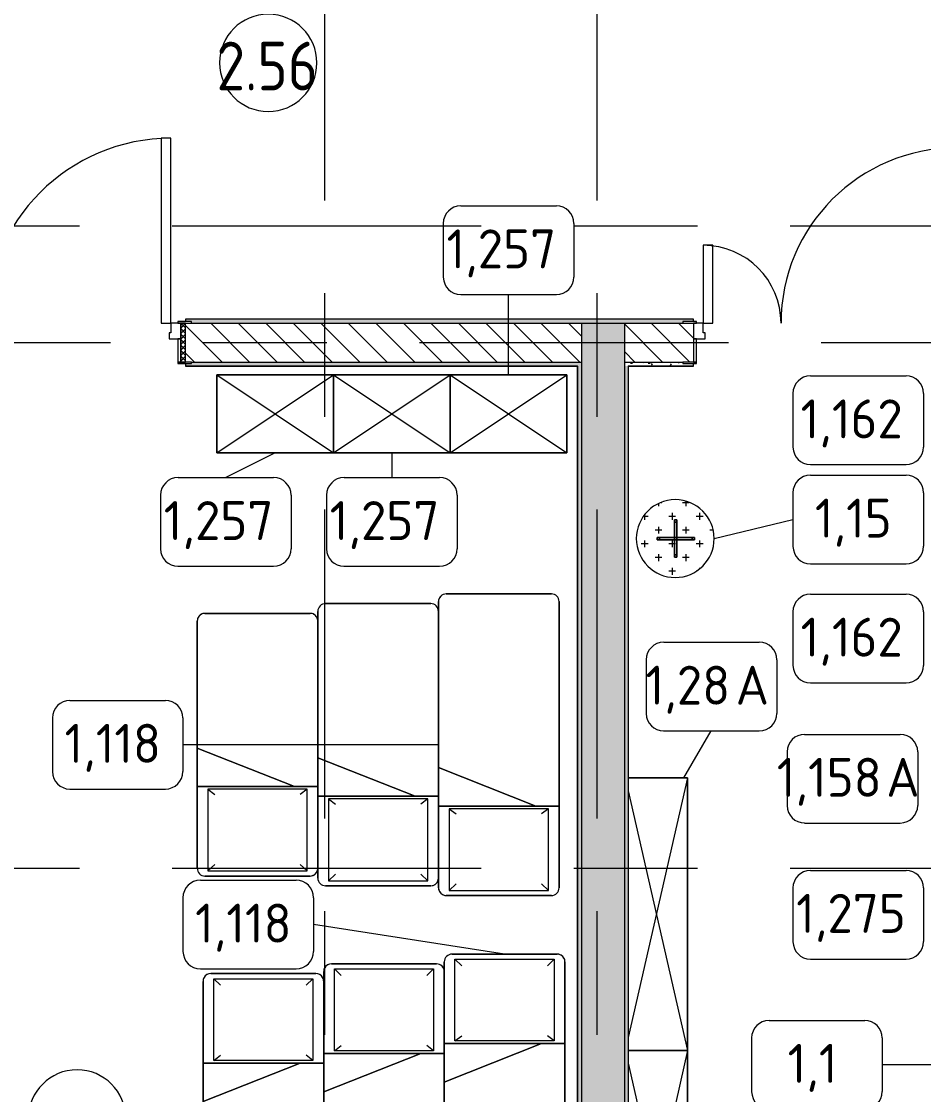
# Model space of a CAD drawing. Header units: millimetres. Extents: x 81566 to 292854, y -8553 to 29000.
# Drawn here: x 104252 to 108887, y 6636 to 12150 of the extents above; entities that cross this region are included whole.
import ezdxf

# ---------------------------------------------------------------- set-up
doc = ezdxf.new("R2010")
doc.units = ezdxf.units.MM
doc.linetypes.add('Осевая', pattern=[3175, 635, -476.25, 1587.5, -476.25])
for name, color, linetype, lineweight in [('A-AREA-IDEN', 7, 'Continuous', 9), ('A-DOOR', 7, 'Continuous', 9), ('A-DOOR-FRAM-2', 7, 'Continuous', 9), ('A-WALL', 7, 'Continuous', 9), ('I-FURN', 7, 'Continuous', 9), ('I-FURN-IDEN', 7, 'Continuous', 9), ('I-WALL', 7, 'Continuous', 9), ('Оси-2', 7, 'Осевая', 9)]:
    doc.layers.add(name, color=color, linetype=linetype, lineweight=lineweight)
for name, color, linetype, lineweight, true_color in [('A-DOOR-1', 7, 'Continuous', 9, 0xc0c0c0), ('A-DOOR-FRAM-1', 7, 'Continuous', 9, 0xc0c0c0), ('A-WALL-1', 9, 'Continuous', 9, 0x808080), ('A-WALL-FNSH-1', 9, 'Continuous', 9, 0x808080), ('I-FURN-1', 9, 'Continuous', 9, 0x808080)]:
    doc.layers.add(name, color=color, linetype=linetype, lineweight=lineweight, true_color=true_color)
doc.styles.add('GOST Common', font='GOST_Common.ttf', dxfattribs={"height": 200})
doc.styles.add('GOST Common_1', font='GOST_Common.ttf', dxfattribs={"width": 0.9, "height": 250})
pattern_1 = [(135, (0, 0), (-70.71068, -70.71068), [])]
pattern_2 = [(0, (0, 0), (121.92, 30.48), [10.058, -81.382, 10.058, -81.382, -487.68]), (0, (0, 0), (121.92, 30.48), [-182.88, 10.058, -172.822, 10.058, -81.382, -213.36]), (0, (0, 0), (121.92, 30.48), [-457.2, 10.058, -50.902, 10.058, -142.342]), (120, (45.72, 15.24), (-87.356454, 90.345817), [10.058, -81.382, 10.058, -81.382, -487.68]), (120, (45.72, 15.24), (-87.356454, 90.345817), [-182.88, 10.058, -172.822, 10.058, -81.382, -213.36]), (120, (45.72, 15.24), (-87.356454, 90.345817), [-457.2, 10.058, -50.902, 10.058, -142.342]), (240, (60.96, 76.2), (-34.563546, -120.825817), [10.058, -81.382, 10.058, -81.382, -487.68]), (240, (60.96, 76.2), (-34.563546, -120.825817), [-182.88, 10.058, -172.822, 10.058, -81.382, -213.36]), (240, (60.96, 76.2), (-34.563546, -120.825817), [-457.2, 10.058, -50.902, 10.058, -142.342])]

# ---------------------------------------------------------------- blocks, each defined once
blk = doc.blocks.new('110_Дверь_СКБ_2Ст - Д-2а_л_ Из коридора на лестницу-32216062-План расстановки мебели и оборудования 2 этажа в осях 23-33')
at = {"layer": 'A-DOOR-1'}
for p, q in [((662.5, 1000), (612.5, 1000)), ((612.5, 1000), (612.5, 100)), ((662.5, 100), (662.5, 1000)), ((-637.5, 500), (-637.5, 100)), ((-587.5, 500), (-637.5, 500)), ((-587.5, 100), (-587.5, 500)), ((-637.5, 100), (-587.5, 100)), ((612.5, 100), (662.5, 100))]:
    blk.add_line(p, q, dxfattribs=at)
for centre, radius, start, end in [((662.5, 100), 900, 90, 180), ((-637.5, 100), 400, 360, 90)]:
    blk.add_arc(centre, radius, start, end, dxfattribs=at)
at = {"layer": 'A-DOOR-FRAM-1'}
for p, q in [((-672.5, 108), (-742.5, 108)), ((-742.5, 108), (-742.5, 100)), ((-742.5, 100), (-672.5, 100)), ((-637.5, 100), (-687.5, 100)), ((-687.5, 100), (-687.5, 20)), ((-672.5, 100), (-672.5, 108)), ((-637.5, 50), (-637.5, 100)), ((662.5, 100), (662.5, 50)), ((712.5, 100), (662.5, 100)), ((767.5, 108), (697.5, 108)), ((697.5, 108), (697.5, 100)), ((697.5, 100), (767.5, 100)), ((712.5, 20), (712.5, 100)), ((767.5, 100), (767.5, 108)), ((-687.5, 20), (-627.5, 20)), ((-672.5, 20), (-687.5, 20)), ((-687.5, 20), (-687.5, -100)), ((-672.5, -100), (-672.5, 20)), ((-627.5, 50), (-637.5, 50)), ((-627.5, 20), (-627.5, 50)), ((662.5, 50), (652.5, 50)), ((652.5, 50), (652.5, 20)), ((652.5, 20), (712.5, 20)), ((712.5, 20), (697.5, 20)), ((697.5, 20), (697.5, -100)), ((712.5, -100), (712.5, 20)), ((-672.5, -100), (-742.5, -100)), ((-742.5, -100), (-742.5, -108)), ((-742.5, -108), (-672.5, -108)), ((-687.5, -100), (-672.5, -100)), ((-672.5, -108), (-672.5, -100)), ((697.5, -100), (712.5, -100)), ((767.5, -100), (697.5, -100)), ((697.5, -100), (697.5, -108)), ((697.5, -108), (767.5, -108)), ((767.5, -108), (767.5, -100))]:
    blk.add_line(p, q, dxfattribs=at)
blk = doc.blocks.new('110_Дверь_СКБ_2Ст - Д-6_л__ ДОО_Дв_1450x2100h_Дверь из раздевальной в коридор-25835678-План расстановки мебели и оборудования 2 этажа в осях 23-33')
at = {"layer": 'A-DOOR'}
h = blk.add_hatch(dxfattribs=at)
h.set_pattern_fill('FP_17', color=256, style=0, pattern_type=2)
h.set_pattern_definition([(135, (1576.41, 164.685), (-14.14214, -14.14214), []), (225, (1576.41, 164.685), (14.14214, -14.14214), [])])
h.paths.add_polyline_path([(737.5, -100), (737.5, 100), (712.5, 100), (712.5, -100)])
at = {"layer": 'A-DOOR-FRAM-2'}
h = blk.add_hatch(dxfattribs=at)
h.set_pattern_fill('FP_18', color=256, style=0, pattern_type=2)
h.set_pattern_definition([(45, (-546.384, 164.685), (-14.1421, 14.1421), []), (135, (-546.384, 164.685), (-14.1421, -14.1421), [])])
h.paths.add_polyline_path([(-687.5, -100), (-687.5, 100), (-712.5, 100), (-712.5, -100)])
at = {"layer": 'A-DOOR-1'}
for p, q in [((662.5, 1050), (612.5, 1050)), ((612.5, 1050), (612.5, 100)), ((662.5, 100), (662.5, 1050)), ((-637.5, 450), (-637.5, 100)), ((-587.5, 450), (-637.5, 450)), ((-587.5, 100), (-587.5, 450)), ((-637.5, 100), (-587.5, 100)), ((612.5, 100), (662.5, 100))]:
    blk.add_line(p, q, dxfattribs=at)
for centre, radius, start, end in [((662.5, 100), 950, 90, 180), ((-637.5, 100), 350, 360, 90)]:
    blk.add_arc(centre, radius, start, end, dxfattribs=at)
at = {"layer": 'A-DOOR-FRAM-1'}
for p, q in [((-672.5, 108), (-742.5, 108)), ((-742.5, 108), (-742.5, 100)), ((-742.5, 100), (-672.5, 100)), ((-687.5, 100), (-712.5, 100)), ((-712.5, 100), (-712.5, -100)), ((-637.5, 100), (-687.5, 100)), ((-687.5, 100), (-687.5, 20)), ((-687.5, -100), (-687.5, 100)), ((-672.5, 100), (-672.5, 108)), ((-637.5, 50), (-637.5, 100)), ((662.5, 100), (662.5, 50)), ((712.5, 100), (662.5, 100)), ((767.5, 108), (697.5, 108)), ((697.5, 108), (697.5, 100)), ((697.5, 100), (767.5, 100)), ((712.5, 20), (712.5, 100)), ((737.5, 100), (712.5, 100)), ((712.5, 100), (712.5, -100)), ((737.5, -100), (737.5, 100)), ((767.5, 100), (767.5, 108)), ((-687.5, 20), (-627.5, 20)), ((-672.5, 20), (-687.5, 20)), ((-687.5, 20), (-687.5, -100)), ((-672.5, -100), (-672.5, 20)), ((-627.5, 50), (-637.5, 50)), ((-627.5, 20), (-627.5, 50)), ((662.5, 50), (652.5, 50)), ((652.5, 50), (652.5, 20)), ((652.5, 20), (712.5, 20)), ((712.5, 20), (697.5, 20)), ((697.5, 20), (697.5, -100)), ((712.5, -100), (712.5, 20)), ((-672.5, -100), (-742.5, -100)), ((-742.5, -100), (-742.5, -108)), ((-742.5, -108), (-672.5, -108)), ((-712.5, -100), (-687.5, -100)), ((-687.5, -100), (-672.5, -100)), ((-672.5, -108), (-672.5, -100)), ((697.5, -100), (712.5, -100)), ((767.5, -100), (697.5, -100)), ((697.5, -100), (697.5, -108)), ((697.5, -108), (767.5, -108)), ((712.5, -100), (737.5, -100)), ((767.5, -108), (767.5, -100))]:
    blk.add_line(p, q, dxfattribs=at)
blk = doc.blocks.new('Bed - Small Sizes - 1_118-25586206-План расстановки мебели и оборудования 2 этажа в осях 23-33')
at = {"layer": 'I-FURN-1'}
for p, q in [((247.3, 1550), (-292.7, 1550)), ((-292.7, 1550), (247.3, 1550)), ((-332.7, 1510), (-332.7, 460)), ((-332.7, 460), (-332.7, 1510)), ((287.3, 657.7), (287.3, 1510)), ((287.3, 1510), (287.3, 1460)), ((287.3, 1460), (287.3, 657.7)), ((287.3, 657.7), (-212.7, 460)), ((-212.7, 460), (287.3, 657.7)), ((-212.7, 460), (287.3, 657.7)), ((287.3, 460), (287.3, 657.7)), ((287.3, 657.7), (287.3, 510)), ((287.3, 510), (287.3, 657.7)), ((287.3, 657.7), (287.3, 510)), ((287.3, 510), (287.3, 460)), ((287.3, 90), (287.3, 510)), ((287.3, 510), (287.3, 90)), ((-212.7, 460), (-332.7, 460)), ((-332.7, 460), (-332.7, 40)), ((-332.7, 40), (-332.7, 460)), ((-332.7, 460), (-212.7, 460)), ((-332.7, 460), (-332.7, 40)), ((-332.7, 40), (-332.7, 460)), ((-332.7, 460), (-212.7, 460)), ((-277.5, 446.2), (-242.7, 420)), ((-277.5, 26.2), (-277.5, 446.2)), ((-277.5, 446.2), (232.5, 446.2)), ((-277.5, 446.2), (232.5, 446.2)), ((-277.5, 26.2), (-277.5, 446.2)), ((287.3, 460), (-212.7, 460)), ((-212.7, 460), (287.3, 460)), ((-212.7, 460), (287.3, 460)), ((287.3, 460), (-212.7, 460)), ((-212.7, 460), (287.3, 460)), ((232.5, 446.2), (197.3, 420)), ((232.5, 446.2), (232.5, 26.2)), ((232.5, 446.2), (232.5, 26.2)), ((287.3, 40), (287.3, 460)), ((287.3, 460), (287.3, 90)), ((-277.5, 26.2), (-242.7, 60)), ((232.5, 26.2), (197.3, 60)), ((287.3, 90), (287.3, 40)), ((287.3, 40), (287.3, 90)), ((287.3, 90), (287.3, 40)), ((-292.7, 0), (247.3, 0)), ((247.3, 0), (-292.7, 0)), ((232.5, 26.2), (-277.5, 26.2)), ((232.5, 26.2), (-277.5, 26.2)), ((-292.7, 0), (247.3, 0)), ((247.3, 0), (-292.7, 0))]:
    blk.add_line(p, q, dxfattribs=at)
for centre, start, end in [((-292.7, 1510), 90, 180), ((-292.7, 1510), 90, 180), ((247.3, 1510), 360, 90), ((247.3, 1510), 0, 90), ((-292.7, 40), 180, 270), ((-292.7, 40), 180, 270), ((-292.7, 40), 180, 270), ((-292.7, 40), 180, 210), ((-292.7, 40), 210, 270), ((247.3, 40), 270, 360), ((247.3, 40), 270, 0), ((247.3, 40), 270, 360), ((247.3, 40), 270, 315), ((247.3, 40), 315, 360)]:
    blk.add_arc(centre, 40, start, end, dxfattribs=at)
blk = doc.blocks.new('Bed - Small Sizes - Single 5-25586207-План расстановки мебели и оборудования 2 этажа в осях 23-33')
at = {"layer": 'I-FURN-1'}
for p, q in [((247.3, 1450), (-292.7, 1450)), ((-292.7, 1450), (247.3, 1450)), ((-332.7, 1410), (-332.7, 607.7)), ((-332.7, 607.7), (-332.7, 1410)), ((287.3, 657.7), (287.3, 1410)), ((287.3, 1410), (287.3, 1360)), ((287.3, 1360), (287.3, 657.7)), ((-332.7, 607.7), (-332.7, 460)), ((-332.7, 460), (-332.7, 607.7)), ((287.3, 657.7), (-212.7, 460)), ((-212.7, 460), (287.3, 657.7)), ((-212.7, 460), (287.3, 657.7)), ((287.3, 460), (287.3, 657.7)), ((287.3, 657.7), (287.3, 510)), ((287.3, 510), (287.3, 657.7)), ((287.3, 657.7), (287.3, 510)), ((287.3, 510), (287.3, 460)), ((287.3, 90), (287.3, 510)), ((287.3, 510), (287.3, 90)), ((-212.7, 460), (-332.7, 460)), ((-332.7, 460), (-332.7, 410)), ((-332.7, 40), (-332.7, 460)), ((-332.7, 460), (-212.7, 460)), ((-332.7, 460), (-332.7, 40)), ((-332.7, 40), (-332.7, 460)), ((-332.7, 460), (-212.7, 460)), ((-277.5, 446.2), (-242.7, 420)), ((-277.5, 26.2), (-277.5, 446.2)), ((-277.5, 446.2), (232.5, 446.2)), ((-277.5, 446.2), (232.5, 446.2)), ((-277.5, 26.2), (-277.5, 446.2)), ((287.3, 460), (-212.7, 460)), ((-212.7, 460), (287.3, 460)), ((-212.7, 460), (287.3, 460)), ((287.3, 460), (-212.7, 460)), ((-212.7, 460), (287.3, 460)), ((232.5, 446.2), (197.3, 420)), ((232.5, 446.2), (232.5, 26.2)), ((232.5, 446.2), (232.5, 26.2)), ((287.3, 40), (287.3, 460)), ((287.3, 460), (287.3, 90)), ((-332.7, 410), (-332.7, 40)), ((-277.5, 26.2), (-242.7, 60)), ((232.5, 26.2), (197.3, 60)), ((287.3, 90), (287.3, 40)), ((287.3, 40), (287.3, 90)), ((287.3, 90), (287.3, 40)), ((-292.7, 0), (247.3, 0)), ((247.3, 0), (-292.7, 0)), ((232.5, 26.2), (-277.5, 26.2)), ((232.5, 26.2), (-277.5, 26.2)), ((-292.7, 0), (247.3, 0)), ((247.3, 0), (-292.7, 0))]:
    blk.add_line(p, q, dxfattribs=at)
for centre, start, end in [((-292.7, 1410), 90, 180), ((-292.7, 1410), 90, 165), ((247.3, 1410), 360, 90), ((247.3, 1410), 0, 90), ((-292.7, 1410), 165, 180), ((-292.7, 40), 180, 270), ((-292.7, 40), 180, 270), ((-292.7, 40), 180, 270), ((-292.7, 40), 180, 225), ((-292.7, 40), 225, 270), ((247.3, 40), 270, 360), ((247.3, 40), 270, 0), ((247.3, 40), 270, 360), ((247.3, 40), 270, 330), ((247.3, 40), 330, 360)]:
    blk.add_arc(centre, 40, start, end, dxfattribs=at)
blk = doc.blocks.new('Bed - Small Sizes - Single 6-25586208-План расстановки мебели и оборудования 2 этажа в осях 23-33')
at = {"layer": 'I-FURN-1'}
for p, q in [((247.3, 1350), (-292.7, 1350)), ((-292.7, 1350), (247.3, 1350)), ((-332.7, 1310), (-332.7, 607.7)), ((-332.7, 607.7), (-332.7, 1310)), ((287.3, 657.7), (287.3, 1310)), ((287.3, 1310), (287.3, 657.7)), ((-332.7, 607.7), (-332.7, 460)), ((-332.7, 460), (-332.7, 607.7)), ((287.3, 657.7), (-212.7, 460)), ((-212.7, 460), (287.3, 657.7)), ((-212.7, 460), (287.3, 657.7)), ((287.3, 460), (287.3, 657.7)), ((287.3, 657.7), (287.3, 460)), ((287.3, 40), (287.3, 657.7)), ((287.3, 657.7), (287.3, 40)), ((-212.7, 460), (-332.7, 460)), ((-332.7, 460), (-332.7, 410)), ((-332.7, 40), (-332.7, 460)), ((-332.7, 460), (-212.7, 460)), ((-332.7, 460), (-332.7, 40)), ((-332.7, 40), (-332.7, 460)), ((-332.7, 460), (-212.7, 460)), ((-277.5, 446.2), (-242.7, 420)), ((-277.5, 26.2), (-277.5, 446.2)), ((-277.5, 446.2), (232.5, 446.2)), ((-277.5, 446.2), (232.5, 446.2)), ((-277.5, 26.2), (-277.5, 446.2)), ((287.3, 460), (-212.7, 460)), ((-212.7, 460), (287.3, 460)), ((-212.7, 460), (287.3, 460)), ((287.3, 460), (-212.7, 460)), ((-212.7, 460), (287.3, 460)), ((232.5, 446.2), (197.3, 420)), ((232.5, 446.2), (232.5, 26.2)), ((232.5, 446.2), (232.5, 26.2)), ((287.3, 40), (287.3, 460)), ((287.3, 460), (287.3, 40)), ((-332.7, 410), (-332.7, 40)), ((-277.5, 26.2), (-242.7, 60)), ((232.5, 26.2), (197.3, 60)), ((-292.7, 0), (247.3, 0)), ((247.3, 0), (-292.7, 0)), ((232.5, 26.2), (-277.5, 26.2)), ((213.2, 26.2), (-277.5, 26.2)), ((232.5, 26.2), (214.3, 26.2)), ((-292.7, 0), (247.3, 0)), ((247.3, 0), (-292.7, 0))]:
    blk.add_line(p, q, dxfattribs=at)
for centre, start, end in [((-292.7, 1310), 90, 180), ((-292.7, 1310), 120, 180), ((-292.7, 1310), 90, 120), ((247.3, 1310), 360, 90), ((247.3, 1310), 360, 90), ((-292.7, 40), 180, 270), ((-292.7, 40), 180, 210), ((-292.7, 40), 180, 270), ((-292.7, 40), 180, 225), ((-292.7, 40), 210, 270), ((-292.7, 40), 225, 270), ((247.3, 40), 270, 360), ((247.3, 40), 270, 0), ((247.3, 40), 270, 360), ((247.3, 40), 270, 330), ((247.3, 40), 330, 360)]:
    blk.add_arc(centre, 40, start, end, dxfattribs=at)
blk = doc.blocks.new('Шкаф параметрический - 1_257-25586514-План расстановки мебели и оборудования 2 этажа в осях 23-33')
at = {"layer": 'I-FURN-1'}
for p, q in [((0, 0), (600, 400)), ((0, 400), (600, 0)), ((600, 400), (0, 400)), ((0, 400), (0, 0)), ((0, 0), (0, 400)), ((0, 400), (600, 400)), ((600, 0), (600, 400)), ((600, 400), (600, 0)), ((0, 0), (600, 0)), ((600, 0), (0, 0))]:
    blk.add_line(p, q, dxfattribs=at)
blk = doc.blocks.new('Bed - Small Sizes - 1_118-25585773-План расстановки мебели и оборудования 2 этажа в осях 23-33')
at = {"layer": 'I-FURN-1'}
for p, q in [((247.3, 0), (-292.7, 0)), ((-292.7, 0), (247.3, 0)), ((247.3, 0), (-292.7, 0)), ((-292.7, 0), (247.3, 0)), ((-332.7, -40), (-332.7, -460)), ((-332.7, -460), (-332.7, -40)), ((-332.7, -40), (-332.7, -460)), ((-332.7, -460), (-332.7, -40)), ((-277.5, -26.2), (-242.7, -60)), ((232.5, -26.2), (-277.5, -26.2)), ((-277.5, -26.2), (-277.5, -446.2)), ((232.5, -26.2), (-277.5, -26.2)), ((-277.5, -26.2), (-277.5, -446.2)), ((232.5, -26.2), (197.3, -60)), ((232.5, -446.2), (232.5, -26.2)), ((232.5, -446.2), (232.5, -26.2)), ((287.3, -460), (287.3, -40)), ((287.3, -40), (287.3, -40)), ((287.3, -40), (287.3, -90)), ((287.3, -90), (287.3, -40)), ((287.3, -40), (287.3, -40)), ((287.3, -40), (287.3, -40)), ((287.3, -40), (287.3, -90)), ((287.3, -90), (287.3, -460)), ((287.3, -510), (287.3, -90)), ((287.3, -90), (287.3, -510)), ((-277.5, -446.2), (-242.7, -420)), ((232.5, -446.2), (197.3, -420)), ((-332.7, -460), (-212.7, -460)), ((-212.7, -460), (-332.7, -460)), ((-332.7, -460), (-332.7, -1510)), ((-332.7, -1510), (-332.7, -460)), ((-332.7, -460), (-212.7, -460)), ((-277.5, -446.2), (232.5, -446.2)), ((-277.5, -446.2), (232.5, -446.2)), ((-212.7, -460), (287.3, -460)), ((287.3, -460), (-212.7, -460)), ((287.3, -460), (-212.7, -460)), ((-212.7, -460), (287.3, -657.7)), ((287.3, -657.7), (-212.7, -460)), ((-212.7, -460), (287.3, -460)), ((-212.7, -460), (287.3, -657.7)), ((-212.7, -460), (287.3, -460)), ((287.3, -657.7), (287.3, -460)), ((287.3, -460), (287.3, -510)), ((287.3, -510), (287.3, -657.7)), ((287.3, -657.7), (287.3, -510)), ((287.3, -510), (287.3, -657.7)), ((287.3, -1510), (287.3, -657.7)), ((287.3, -657.7), (287.3, -1460)), ((287.3, -1460), (287.3, -1510)), ((-292.7, -1550), (247.3, -1550)), ((247.3, -1550), (-292.7, -1550))]:
    blk.add_line(p, q, dxfattribs=at)
for centre, start, end in [((-292.7, -40), 90, 180), ((-292.7, -40), 90, 180), ((247.3, -40), 360, 90), ((247.3, -40), 75, 90), ((-292.7, -40), 90, 180), ((-292.7, -40), 135, 180), ((-292.7, -40), 90, 135), ((247.3, -40), 75, 90), ((247.3, -40), 75, 90), ((247.3, -40), 0.0174, 75), ((247.3, -40), 15, 75), ((247.3, -40), 15, 75), ((247.3, -40), 0.0174, 15), ((247.3, -40), 0.0174, 15), ((-292.7, -1510), 180, 270), ((-292.7, -1510), 180, 270), ((247.3, -1510), 270, 360), ((247.3, -1510), 270, 0)]:
    blk.add_arc(centre, 40, start, end, dxfattribs=at)
blk = doc.blocks.new('Bed - Small Sizes - Single 5-25585953-План расстановки мебели и оборудования 2 этажа в осях 23-33')
at = {"layer": 'I-FURN-1'}
for p, q in [((247.3, 0), (-292.7, 0)), ((-292.7, 0), (247.3, 0)), ((247.3, 0), (-292.7, 0)), ((-292.7, 0), (247.3, 0)), ((-332.7, -40), (-332.7, -410)), ((-332.7, -460), (-332.7, -40)), ((-332.7, -40), (-332.7, -460)), ((-332.7, -460), (-332.7, -40)), ((-277.5, -26.2), (-242.7, -60)), ((232.5, -26.2), (-277.5, -26.2)), ((-277.5, -26.2), (-277.5, -446.2)), ((232.5, -26.2), (-277.5, -26.2)), ((-277.5, -26.2), (-277.5, -446.2)), ((232.5, -26.2), (197.3, -60)), ((232.5, -446.2), (232.5, -26.2)), ((232.5, -446.2), (232.5, -26.2)), ((287.3, -460), (287.3, -40)), ((287.3, -40), (287.3, -90)), ((287.3, -90), (287.3, -40)), ((287.3, -40), (287.3, -90)), ((287.3, -90), (287.3, -460)), ((287.3, -510), (287.3, -90)), ((287.3, -90), (287.3, -510)), ((-332.7, -410), (-332.7, -460)), ((-277.5, -446.2), (-242.7, -420)), ((232.5, -446.2), (197.3, -420)), ((-332.7, -460), (-212.7, -460)), ((-212.7, -460), (-332.7, -460)), ((-332.7, -460), (-332.7, -607.7)), ((-332.7, -607.7), (-332.7, -460)), ((-332.7, -460), (-212.7, -460)), ((-277.5, -446.2), (232.5, -446.2)), ((-277.5, -446.2), (232.5, -446.2)), ((-212.7, -460), (287.3, -460)), ((287.3, -460), (-212.7, -460)), ((287.3, -460), (-212.7, -460)), ((-212.7, -460), (287.3, -657.7)), ((287.3, -657.7), (-212.7, -460)), ((-212.7, -460), (287.3, -460)), ((-212.7, -460), (287.3, -657.7)), ((-212.7, -460), (287.3, -460)), ((287.3, -657.7), (287.3, -460)), ((287.3, -460), (287.3, -510)), ((287.3, -510), (287.3, -657.7)), ((287.3, -657.7), (287.3, -510)), ((287.3, -510), (287.3, -657.7)), ((-332.7, -607.7), (-332.7, -1410)), ((-332.7, -1410), (-332.7, -607.7)), ((287.3, -1410), (287.3, -657.7)), ((287.3, -657.7), (287.3, -1360)), ((287.3, -1360), (287.3, -1410)), ((-292.7, -1450), (247.3, -1450)), ((247.3, -1450), (-292.7, -1450))]:
    blk.add_line(p, q, dxfattribs=at)
for centre, start, end in [((-292.7, -40), 90, 180), ((-292.7, -40), 90, 165), ((247.3, -40), 360, 90), ((247.3, -40), 0, 90), ((-292.7, -40), 90, 180), ((-292.7, -40), 90, 180), ((-292.7, -40), 165, 180), ((247.3, -40), 0, 90), ((247.3, -40), 0, 90), ((-292.7, -1410), 180, 270), ((-292.7, -1410), 180, 270), ((247.3, -1410), 270, 0), ((247.3, -1410), 270, 0)]:
    blk.add_arc(centre, 40, start, end, dxfattribs=at)
blk = doc.blocks.new('Bed - Small Sizes - Single 6-25586073-План расстановки мебели и оборудования 2 этажа в осях 23-33')
at = {"layer": 'I-FURN-1'}
for p, q in [((247.3, 0), (-292.7, 0)), ((-292.7, 0), (247.3, 0)), ((247.3, 0), (-292.7, 0)), ((-292.7, 0), (247.3, 0)), ((-332.7, -40), (-332.7, -410)), ((-332.7, -460), (-332.7, -40)), ((-332.7, -40), (-332.7, -460)), ((-332.7, -460), (-332.7, -40)), ((-277.5, -26.2), (-242.7, -60)), ((232.5, -26.2), (-277.5, -26.2)), ((-277.5, -26.2), (-277.5, -446.2)), ((232.5, -26.2), (-277.5, -26.2)), ((-277.5, -26.2), (-277.5, -446.2)), ((232.5, -26.2), (197.3, -60)), ((232.5, -446.2), (232.5, -26.2)), ((232.5, -446.2), (232.5, -26.2)), ((287.3, -460), (287.3, -40)), ((287.3, -40), (287.3, -460)), ((287.3, -657.7), (287.3, -40)), ((287.3, -40), (287.3, -657.7)), ((-332.7, -410), (-332.7, -460)), ((-277.5, -446.2), (-242.7, -420)), ((232.5, -446.2), (197.3, -420)), ((-332.7, -460), (-212.7, -460)), ((-212.7, -460), (-332.7, -460)), ((-332.7, -460), (-332.7, -607.7)), ((-332.7, -607.7), (-332.7, -460)), ((-332.7, -460), (-212.7, -460)), ((-277.5, -446.2), (232.5, -446.2)), ((-277.5, -446.2), (232.5, -446.2)), ((-212.7, -460), (287.3, -460)), ((287.3, -460), (-212.7, -460)), ((287.3, -460), (-212.7, -460)), ((-212.7, -460), (287.3, -657.7)), ((287.3, -657.7), (-212.7, -460)), ((-212.7, -460), (287.3, -460)), ((-212.7, -460), (287.3, -657.7)), ((-212.7, -460), (287.3, -460)), ((287.3, -657.7), (287.3, -460)), ((287.3, -460), (287.3, -657.7)), ((-332.7, -607.7), (-332.7, -1310)), ((-332.7, -1310), (-332.7, -607.7)), ((287.3, -1310), (287.3, -657.7)), ((287.3, -657.7), (287.3, -1310)), ((-292.7, -1350), (247.3, -1350)), ((247.3, -1350), (-292.7, -1350))]:
    blk.add_line(p, q, dxfattribs=at)
for centre, start, end in [((-292.7, -40), 90, 180), ((-292.7, -40), 90, 180), ((247.3, -40), 360, 90), ((247.3, -40), 0, 90), ((-292.7, -40), 90, 180), ((-292.7, -40), 165, 180), ((-292.7, -40), 90, 165), ((247.3, -40), 0, 90), ((247.3, -40), 0, 90), ((-292.7, -1310), 180, 270), ((-292.7, -1310), 180, 195), ((-292.7, -1310), 195, 225), ((247.3, -1310), 270, 0), ((247.3, -1310), 285, 0), ((-292.7, -1310), 225, 255), ((-292.7, -1310), 255, 270), ((247.3, -1310), 270, 285)]:
    blk.add_arc(centre, 40, start, end, dxfattribs=at)
blk = doc.blocks.new('Шкаф параметрический - 1_28А-25589861-План расстановки мебели и оборудования 2 этажа в осях 23-33')
at = {"layer": 'I-FURN-1'}
for p, q in [((0, 320), (1334.2, 15)), ((1400, 320), (0, 320)), ((0, 320), (0, 15)), ((0, 15), (0, 320)), ((0, 320), (1400, 320)), ((65.8, 15), (1400, 320)), ((1400, 15), (1400, 320)), ((1400, 320), (1400, 15))]:
    blk.add_line(p, q, dxfattribs=at)
blk = doc.blocks.new('вешалка - 1_15-25608323-План расстановки мебели и оборудования 2 этажа в осях 23-33')
at = {"layer": 'I-FURN'}
h = blk.add_hatch(dxfattribs=at)
h.set_pattern_fill('FP_38', color=256, style=0, pattern_type=2)
h.set_pattern_definition([(0, (-107611.41, -9493.044), (70.485, 70.485), [35.242, -105.727]), (90, (-107593.79, -9510.665), (-70.485, 70.485), [35.242, -105.727])])
h.paths.add_polyline_path([(24.1, -198.5), (70.9, -187), (113.6, -164.6), (149.7, -132.6), (177.1, -92.9), (194.2, -47.9), (200, 0), (194.2, 47.9), (177.1, 92.9), (149.7, 132.6), (113.6, 164.6), (70.9, 187), (24.1, 198.5), (-24.1, 198.5), (-70.9, 187), (-113.6, 164.6), (-149.7, 132.6), (-177.1, 92.9), (-194.2, 47.9), (-200, 0), (-194.2, -47.9), (-177.1, -92.9), (-149.7, -132.6), (-113.6, -164.6), (-70.9, -187), (-24.1, -198.5)])
at = {"layer": 'I-FURN-1'}
for p, q in [((9, 96), (-3, 96)), ((-3, 96), (-3, 84)), ((-3, 84), (-3, 96)), ((-3, 96), (9, 96)), ((9, 96), (-3, 96)), ((-3, 96), (-3, 84)), ((-3, 84), (-3, 96)), ((-3, 96), (9, 96)), ((-3, 84), (9, 84)), ((9, 84), (-3, 84)), ((-3, 84), (-3, 6)), ((-3, 6), (-3, 84)), ((9, 84), (9, 96)), ((9, 96), (9, 84)), ((9, 84), (9, 96)), ((9, 96), (9, 84)), ((9, 6), (9, 84)), ((9, 84), (9, 6)), ((-81, 6), (-93, 6)), ((-93, 6), (-93, -6)), ((-93, -6), (-93, 6)), ((-93, 6), (-81, 6)), ((-81, 6), (-93, 6)), ((-93, 6), (-93, -6)), ((-93, -6), (-93, 6)), ((-93, 6), (-81, 6)), ((-81, -6), (-81, 6)), ((-81, 6), (-81, -6)), ((-3, 6), (-81, 6)), ((-81, 6), (-3, 6)), ((9, 6), (-3, 6)), ((-3, 6), (-3, -6)), ((-3, -6), (-3, 6)), ((-3, 6), (9, 6)), ((87, 6), (9, 6)), ((9, 6), (87, 6)), ((9, -6), (9, 6)), ((9, 6), (9, -6)), ((87, 6), (87, -6)), ((99, 6), (87, 6)), ((87, 6), (99, 6)), ((87, -6), (87, 6)), ((99, 6), (87, 6)), ((87, 6), (99, 6)), ((99, -6), (99, 6)), ((99, 6), (99, -6)), ((99, -6), (99, 6)), ((99, 6), (99, -6)), ((-93, -6), (-81, -6)), ((-81, -6), (-93, -6)), ((-93, -6), (-81, -6)), ((-81, -6), (-93, -6)), ((-81, -6), (-3, -6)), ((-3, -6), (-81, -6)), ((-3, -6), (-3, -84)), ((-3, -84), (-3, -6)), ((-3, -6), (9, -6)), ((9, -6), (-3, -6)), ((9, -84), (9, -6)), ((9, -6), (87, -6)), ((87, -6), (9, -6)), ((9, -6), (9, -84)), ((87, -6), (99, -6)), ((99, -6), (87, -6)), ((87, -6), (99, -6)), ((99, -6), (87, -6)), ((9, -84), (-3, -84)), ((-3, -84), (-3, -96)), ((-3, -96), (-3, -84)), ((-3, -84), (9, -84)), ((-3, -84), (-3, -96)), ((-3, -96), (-3, -84)), ((-3, -96), (9, -96)), ((9, -96), (-3, -96)), ((-3, -96), (9, -96)), ((9, -96), (-3, -96)), ((9, -96), (9, -84)), ((9, -84), (9, -96)), ((9, -96), (9, -84)), ((9, -84), (9, -96))]:
    blk.add_line(p, q, dxfattribs=at)
for start, end in [(360, 180), (0, 180), (180, 360), (180, 0)]:
    blk.add_arc((0, 0), 200, start, end, dxfattribs=at)
blk = doc.blocks.new('Марка_Мебель - В прямоуг_Balcon_Марка-25523697-План расстановки мебели и оборудования 2 этажа в осях 23-33')
at = {"layer": 'I-FURN-IDEN'}
for p, q in [((-2.455, 2.278), (2.455, 2.278)), ((-3.355, 1.378), (-3.355, -1.384)), ((3.355, 1.378), (3.355, -1.378)), ((-2.461, -2.278), (2.455, -2.278))]:
    blk.add_line(p, q, dxfattribs=at)
for centre, radius, start, end in [((-2.455, 1.378), 0.9, 90, 180), ((2.455, 1.378), 0.9, 0, 90), ((-2.461, -1.384), 0.893, 180, 270), ((2.455, -1.378), 0.9, 270, 0)]:
    blk.add_arc(centre, radius, start, end, dxfattribs=at)
blk = doc.blocks.new('Марка_Помещения - Номер-25198446-План расстановки мебели и оборудования 2 этажа в осях 23-33')
at = {"layer": 'A-AREA-IDEN'}
for start, end in [(360, 180), (180, 360)]:
    blk.add_arc((0, 0), 2.5, start, end, dxfattribs=at)

msp = doc.modelspace()

# ---------------------------------------------------------------- hatches: boundary and pattern name
at = {"layer": 'I-WALL'}
h = msp.add_hatch(dxfattribs=at)
h.set_pattern_fill('FP_41', color=256, style=0, pattern_type=2)
h.set_pattern_definition(pattern_2)
h.paths.add_polyline_path([(120778, 10600), (121190, 10600), (121189, 10620), (111180, 10620), (111180, 10608), (111210, 10608), (111210, 10600), (119330, 10600)])
h.paths.add_polyline_path([(110200, 10600), (110200, 10608), (110230, 10608), (110230, 10620), (109105, 10620), (109105, 10608), (109160, 10608), (109160, 10600)])
h.paths.add_polyline_path([(107650, 10600), (107650, 10608), (107705, 10608), (107705, 10620), (105095, 10620), (105095, 10608), (105125, 10608), (105125, 10600), (107130, 10600)])
h.paths.add_polyline_path([(102672.5, 10600), (103615, 10600), (103615, 10608), (103645, 10608), (103645, 10620), (100809, 10620), (100809, 10600), (102025.8, 10600)])
h = msp.add_hatch(dxfattribs=at)
h.set_pattern_fill('FP_4', color=256, style=0, pattern_type=2)
h.set_pattern_definition(pattern_1)
h.paths.add_polyline_path([(107110, 10400), (107130, 10400), (107130, 10600), (105095, 10600), (105095, 10400), (105259, 10400)])
h.paths.add_polyline_path([(103615, 10400), (103645, 10400), (103645, 10600), (101610, 10600), (101610, 10400), (102672.5, 10400)])
h = msp.add_hatch(dxfattribs=at)
h.set_pattern_fill('FP_2', color=256, style=0, pattern_type=2)
h.set_pattern_definition([(45, (0, 0), (-57.024626, 57.024626), []), (45, (57.025, 0), (-57.024626, 57.024626), [100.806, -20.161, 3.353, -16.808])])
h.paths.add_polyline_path([(107350, 2400), (107350, 10600), (107130, 10600), (107130, 2400), (107330, 2400)])
h = msp.add_hatch(dxfattribs=at)
h.set_pattern_fill('FP_4', color=256, style=0, pattern_type=2)
h.set_pattern_definition(pattern_1)
h.paths.add_polyline_path([(120778, 10400), (121210, 10400), (121210, 10600), (119330, 10600), (119330, 10400)])
h.paths.add_polyline_path([(111930, 10400), (111930, 10600), (111180, 10600), (111180, 10400), (111210, 10400)])
h.paths.add_polyline_path([(109105, 10400), (110230, 10400), (110230, 10600), (109105, 10600), (109105, 10520)])
h.paths.add_polyline_path([(107650, 10400), (107705, 10400), (107705, 10600), (107350, 10600), (107350, 10400)])
h = msp.add_hatch(dxfattribs=at)
h.set_pattern_fill('FP_41', color=256, style=0, pattern_type=2)
h.set_pattern_definition(pattern_2)
h.paths.add_polyline_path([(107110, 10380), (107110, 10400), (105125, 10400), (105125, 10392), (105095, 10392), (105095, 10380), (105259, 10380)])
h.paths.add_polyline_path([(103645, 10380), (103645, 10392), (103615, 10392), (103615, 10400), (101610, 10400), (101610, 10380), (103615, 10380)])
h = msp.add_hatch(dxfattribs=at)
h.set_pattern_fill('FP_41', color=256, style=0, pattern_type=2)
h.set_pattern_definition(pattern_2)
h.paths.add_polyline_path([(107110, 150), (107130, 150), (107130, 10400), (107110, 10400), (107110, 395.1)])
h = msp.add_hatch(dxfattribs=at)
h.set_pattern_fill('FP_41', color=256, style=0, pattern_type=2)
h.set_pattern_definition(pattern_2)
h.paths.add_polyline_path([(109650, 10380), (109650, 10400), (109160, 10400), (109160, 10392), (109105, 10392), (109105, 10380), (109160, 10380)])
h.paths.add_polyline_path([(107650, 10380), (107705, 10380), (107705, 10392), (107650, 10392), (107650, 10400), (107350, 10400), (107350, 10380), (107370, 10380)])
h = msp.add_hatch(dxfattribs=at)
h.set_pattern_fill('FP_41', color=256, style=0, pattern_type=2)
h.set_pattern_definition(pattern_2)
h.paths.add_polyline_path([(107350, 2400), (107370, 2400), (107370, 10380), (107350, 10380), (107350, 3003.6)])

# ---------------------------------------------------------------- linework, layer by layer
at = {"layer": 'A-WALL'}
for p, q in [((105125, 10600), (107650, 10600)), ((107350, 10600), (107350, 2400)), ((105125, 10400), (107130, 10400)), ((107350, 10400), (107650, 10400)), ((107370, 10380), (107370, 2400))]:
    msp.add_line(p, q, dxfattribs=at)
at = {"layer": 'A-WALL-1'}
for p, q in [((107705, 10620), (105095, 10620)), ((105095, 10620), (105095, 10608)), ((107130, 10600), (107130, 150)), ((107705, 10608), (107705, 10620)), ((105095, 10392), (105095, 10380)), ((105095, 10380), (107110, 10380)), ((107110, 150), (107110, 10380)), ((107370, 10380), (107705, 10380)), ((107705, 10380), (107705, 10392))]:
    msp.add_line(p, q, dxfattribs=at)
at = {"layer": 'A-WALL-FNSH-1'}
for p, q in [((107705, 10621), (105095, 10621)), ((105095, 10621), (105095, 10620)), ((107705, 10620), (107705, 10621)), ((105095, 10380), (105095, 10379)), ((105095, 10379), (107109, 10379)), ((107109, 10379), (107109, 171)), ((107371, 10379), (107705, 10379)), ((107371, 522), (107371, 10379)), ((107705, 10379), (107705, 10380))]:
    msp.add_line(p, q, dxfattribs=at)
at = {"layer": 'I-FURN-IDEN'}
for p, q in [((106755, 10334), (106755, 10746.7)), ((105555, 9934), (105302, 9806.2)), ((106155, 9934), (106155, 9806.2)), ((107811.4, 9493), (108216.5, 9590.9)), ((107655.6, 8263.1), (107796.2, 8504.8)), ((106394.8, 8433.8), (105081.7, 8433.8)), ((107515, 8263.1), (107655.6, 8263.1)), ((106734.8, 7357.8), (105752.6, 7509.8)), ((109050.7, 6789.4), (108675, 6789.4))]:
    msp.add_line(p, q, dxfattribs=at)
at = {"layer": 'Оси-2'}
for p, q in [((105810, 593.7), (105810, 19528.3)), ((107210, 593.7), (107210, 19528.3)), ((84865.6, 11100), (120319, 11100)), ((86135.6, 10500), (120319, 10500)), ((84865.6, 7800), (122760, 7800))]:
    msp.add_line(p, q, dxfattribs=at)

# ---------------------------------------------------------------- block references
at = {"layer": 'A-AREA-IDEN', "xscale": 99.99999999999993, "yscale": 99.99999999999993, "zscale": 99.99999999999993}
for p in [(105519.8, 11937.4), (104537.6, 6513.4)]:
    msp.add_blockref('Марка_Помещения - Номер-25198446-План расстановки мебели и оборудования 2 этажа в осях 23-33', p, dxfattribs=at)
at = {"layer": 'A-DOOR-1'}
for name, p in [('110_Дверь_СКБ_2Ст - Д-6_л__ ДОО_Дв_1450x2100h_Дверь из раздевальной в коридор-25835678-План расстановки мебели и оборудования 2 этажа в осях 23-33', (104357.5, 10500)), ('110_Дверь_СКБ_2Ст - Д-2а_л_ Из коридора на лестницу-32216062-План расстановки мебели и оборудования 2 этажа в осях 23-33', (108392.5, 10500))]:
    msp.add_blockref(name, p, dxfattribs=at)
at = {"layer": 'I-FURN-1'}
for name, p in [('Шкаф параметрический - 1_257-25586514-План расстановки мебели и оборудования 2 этажа в осях 23-33', (105255, 9934)), ('Шкаф параметрический - 1_257-25586514-План расстановки мебели и оборудования 2 этажа в осях 23-33', (105855, 9934)), ('Шкаф параметрический - 1_257-25586514-План расстановки мебели и оборудования 2 этажа в осях 23-33', (106455, 9934)), ('вешалка - 1_15-25608323-План расстановки мебели и оборудования 2 этажа в осях 23-33', (107611.4, 9493))]:
    msp.add_blockref(name, p, dxfattribs=at)
for name, p, rotation in [('Bed - Small Sizes - 1_118-25585773-План расстановки мебели и оборудования 2 этажа в осях 23-33', (106682.1, 7658.8), 180), ('Bed - Small Sizes - Single 5-25585953-План расстановки мебели и оборудования 2 этажа в осях 23-33', (106062.1, 7708.8), 180), ('Bed - Small Sizes - Single 6-25586073-План расстановки мебели и оборудования 2 этажа в осях 23-33', (105442.1, 7758.8), 180), ('Шкаф параметрический - 1_28А-25589861-План расстановки мебели и оборудования 2 этажа в осях 23-33', (107355, 8263.1), 269.9999999999994), ('Bed - Small Sizes - 1_118-25586206-План расстановки мебели и оборудования 2 этажа в осях 23-33', (106712.1, 7357.8), 180), ('Bed - Small Sizes - Single 5-25586207-План расстановки мебели и оборудования 2 этажа в осях 23-33', (106092.1, 7307.8), 180), ('Bed - Small Sizes - Single 6-25586208-План расстановки мебели и оборудования 2 этажа в осях 23-33', (105472.1, 7257.8), 180), ('Шкаф параметрический - 1_28А-25589861-План расстановки мебели и оборудования 2 этажа в осях 23-33', (107355, 6863.1), 269.9999999999994)]:
    msp.add_blockref(name, p, dxfattribs=dict(at, rotation=rotation))
at = {"layer": 'I-FURN-IDEN', "xscale": 99.99999999999993, "yscale": 99.99999999999993, "zscale": 99.99999999999993}
for p in [(106755, 10974.4), (108551.9, 10100.9), (108551.9, 9590.9), (105302, 9578.4), (106155, 9578.4), (108551.9, 8979.2), (107797.9, 8732.5), (104746.2, 8433.8), (108521.9, 8259.3), (108551.9, 7560), (105417.2, 7509.8), (108339.5, 6789.4)]:
    msp.add_blockref('Марка_Мебель - В прямоуг_Balcon_Марка-25523697-План расстановки мебели и оборудования 2 этажа в осях 23-33', p, dxfattribs=at)

# ---------------------------------------------------------------- texts
at = {"layer": 'A-AREA-IDEN', "insert": (105254.1, 12046), "char_height": 250, "width": 663.797, "attachment_point": 1, "style": 'GOST Common_1'}
msp.add_mtext('2.56', dxfattribs=at)
at = {"layer": 'I-FURN-IDEN', "char_height": 200, "attachment_point": 1, "style": 'GOST Common'}
for s, insert, width in [('1,257', (106436, 11081.5), 737.552), ('1,162', (108255.9, 10207.9), 681.434), ('1,257', (104983, 9685.5), 737.552), ('1,257', (105836, 9685.5), 737.552), ('1,15', (108328.9, 9697.9), 505.063), ('1,162', (108255.9, 9086.3), 681.434), ('1,28', (107458.9, 8839.6), 561.181), ('\\fGOST Common|b0|i0|c204|p34|;А', (107921.9, 8839.6), 224.472), ('1,118', (104473.2, 8540.9), 625.316), ('1,158', (108133.4, 8366.3), 681.434), ('\\fGOST Common|b0|i0|c204|p34|;А', (108695.6, 8366.3), 224.472), ('1,275', (108232.9, 7667.1), 737.552), ('1,118', (105144.2, 7616.9), 625.316), ('1,1', (108189, 6896.5), 328.692)]:
    msp.add_mtext(s, dxfattribs=dict(at, insert=insert, width=width))

doc.saveas('drawing.dxf')
